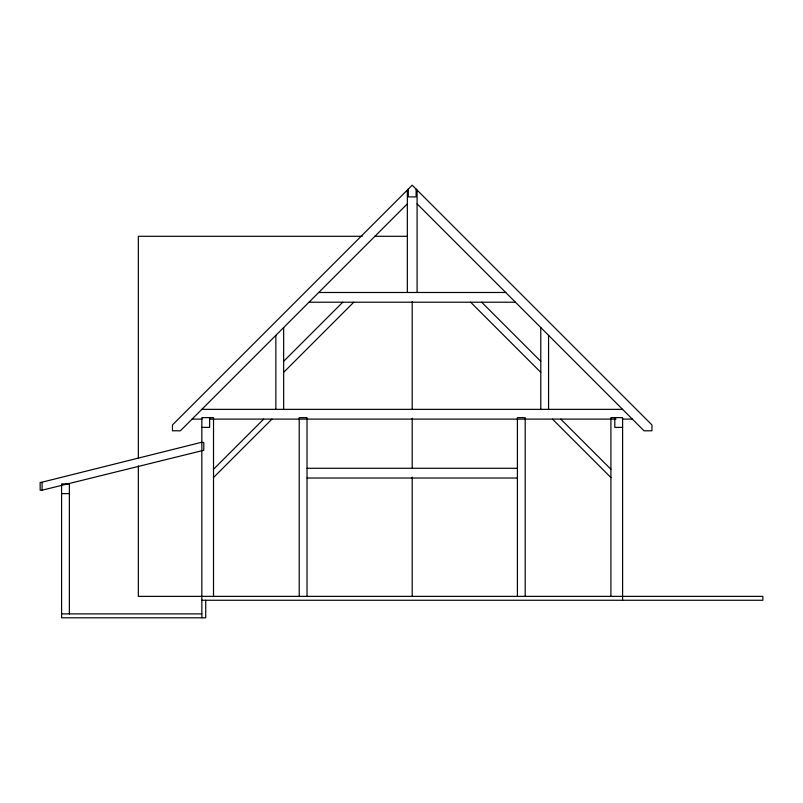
<?xml version="1.0" encoding="UTF-8"?>
<svg xmlns="http://www.w3.org/2000/svg" width="803" height="803" viewBox="0 0 803 803"><rect width="100%" height="100%" fill="white"/><g stroke="black" fill="none" stroke-linecap="round" stroke-linejoin="round"><path stroke-width="1.2" d="M407.342 203.852L180.404 430.789L172.474 430.789L172.474 424.948L412.21 185.202L651.956 424.948L651.956 430.789L644.026 430.789L417.088 203.852M283.65 361.33L342.751 302.219M283.65 372.351L353.772 302.219M213.518 469.273L263.695 419.106M213.518 477.544L271.956 419.106M201.834 442.232L42.097 482.171L42.097 490.201L40.15 490.201L40.15 482.412L42.097 482.412M42.097 490.201L203.781 450.272L203.781 442.473L201.834 442.473M362.193 236.293L138.337 236.293L138.337 458.362M374.7 236.293L407.211 236.293M318.711 292.483L505.719 292.483M308.974 302.219L515.456 302.219M201.834 409.359L622.596 409.359M192.088 419.106L202.125 419.106M209.653 419.106L616.031 419.106M622.305 419.106L632.332 419.106M201.834 427.377L209.623 427.377L209.623 417.64M622.596 427.377L614.807 427.377L614.807 417.64M307.027 468.29L517.403 468.29M307.027 478.026L517.403 478.026M61.58 493.614L69.369 493.614M201.834 600.263L762.85 600.263L762.85 596.368L138.337 596.368L138.337 465.891M61.58 613.904L201.834 613.904M481.67 302.219L540.78 361.33M470.648 302.219L540.78 372.351M560.735 419.106L610.912 469.273M552.464 419.106L610.912 477.544M622.596 600.263L622.596 417.64L610.912 417.64L610.912 596.368M548.569 335.343L548.569 409.359M540.78 327.544L540.78 409.359M525.192 596.368L525.192 417.64L517.403 417.64L517.403 596.368M417.088 190.08L417.088 292.483M416.115 189.096L416.115 196.896L408.315 196.896L408.315 189.096M412.21 301.537L412.21 409.43M412.21 418.212L412.21 468.4M412.21 477.183L412.21 596.368M407.342 190.08L407.342 292.483M307.027 596.368L307.027 417.64L299.228 417.64L299.228 596.368M283.65 327.544L283.65 409.359M275.851 335.343L275.851 409.359M213.518 596.368L213.518 417.64L201.834 417.64L201.834 617.798M205.729 600.263L205.729 617.798L61.58 617.798L61.58 483.878L69.369 483.878L69.369 613.904"/></g></svg>
